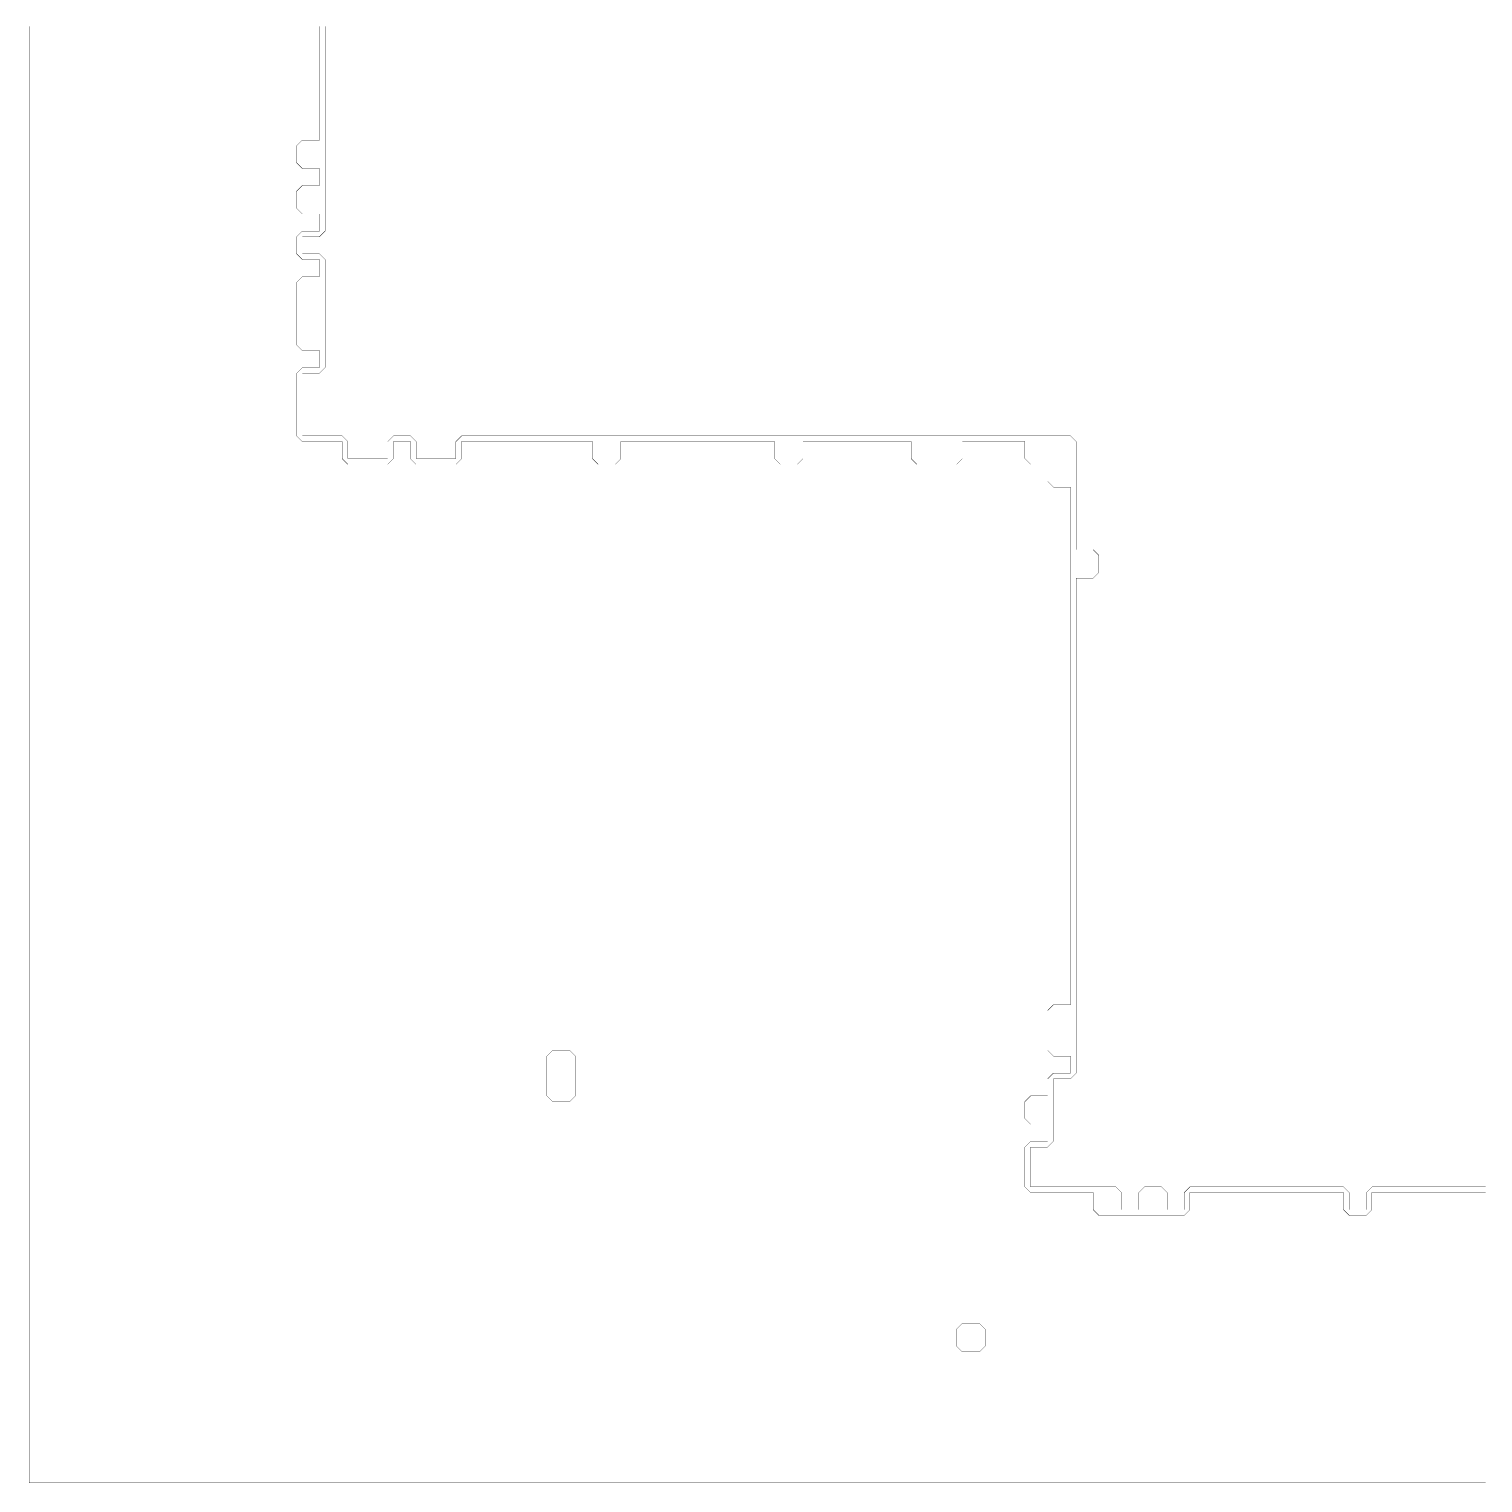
# Model space of a CAD drawing. Header units: metres. Extents: x 0 to 4990, y -4990 to 0.
# Drawn here: x 0 to 2495, y -4990 to -2495 of the extents above; entities that cross this region are included whole.
import ezdxf

# ---------------------------------------------------------------- set-up
doc = ezdxf.new("R2010")
doc.units = ezdxf.units.M
doc.layers.add('conductor', color=1, linetype='Continuous')
doc.layers.add('substrate', color=5, linetype='Continuous')

msp = doc.modelspace()

# ---------------------------------------------------------------- linework, layer by layer
at = {"layer": 'conductor', "const_width": 0.5}
msp.add_lwpolyline([(507.8125, -2490.234375), (507.8125, -2500), (507.8125, -2509.765625), (507.8125, -2519.53125), (507.8125, -2529.296875), (507.8125, -2539.0625), (507.8125, -2548.828125), (507.8125, -2558.59375), (507.8125, -2568.359375), (507.8125, -2578.125), (507.8125, -2587.890625), (507.8125, -2597.65625), (507.8125, -2607.421875), (507.8125, -2617.1875), (507.8125, -2626.953125), (507.8125, -2636.71875), (507.8125, -2646.484375), (507.8125, -2656.25), (507.8125, -2666.015625), (507.8125, -2675.78125), (507.8125, -2685.546875), (507.8125, -2695.3125), (507.8125, -2705.078125), (507.8125, -2714.84375), (507.8125, -2724.609375), (507.8125, -2734.375), (507.8125, -2744.140625), (507.8125, -2753.90625), (507.8125, -2763.671875), (507.8125, -2773.4375), (507.8125, -2783.203125), (507.8125, -2792.96875), (507.8125, -2802.734375), (507.8125, -2812.5), (507.8125, -2822.265625), (507.8125, -2832.03125), (507.8125, -2841.796875), (498.046875, -2851.5625), (488.28125, -2851.5625), (478.515625, -2851.5625), (468.75, -2851.5625), (468.75, -2861.328125), (468.75, -2871.09375), (468.75, -2880.859375), (478.515625, -2880.859375), (488.28125, -2880.859375), (498.046875, -2880.859375), (507.8125, -2890.625), (507.8125, -2900.390625), (507.8125, -2910.15625), (507.8125, -2919.921875), (507.8125, -2929.6875), (507.8125, -2939.453125), (507.8125, -2949.21875), (507.8125, -2958.984375), (507.8125, -2968.75), (507.8125, -2978.515625), (507.8125, -2988.28125), (507.8125, -2998.046875), (507.8125, -3007.8125), (507.8125, -3017.578125), (507.8125, -3027.34375), (507.8125, -3037.109375), (507.8125, -3046.875), (507.8125, -3056.640625), (507.8125, -3066.40625), (507.8125, -3076.171875), (498.046875, -3085.9375), (488.28125, -3085.9375), (478.515625, -3085.9375), (468.75, -3085.9375), (468.75, -3095.703125), (468.75, -3105.46875), (468.75, -3115.234375), (468.75, -3125), (468.75, -3134.765625), (468.75, -3144.53125), (468.75, -3154.296875), (468.75, -3164.0625), (468.75, -3173.828125), (468.75, -3183.59375), (468.75, -3193.359375), (478.515625, -3193.359375), (488.28125, -3193.359375), (498.046875, -3193.359375), (507.8125, -3193.359375), (517.578125, -3193.359375), (527.34375, -3193.359375), (537.109375, -3193.359375), (546.875, -3203.125), (546.875, -3212.890625), (546.875, -3222.65625), (546.875, -3232.421875), (556.640625, -3232.421875), (566.40625, -3232.421875), (576.171875, -3232.421875), (585.9375, -3232.421875), (595.703125, -3232.421875), (605.46875, -3232.421875), (615.234375, -3232.421875), (615.234375, -3222.65625), (615.234375, -3212.890625), (615.234375, -3203.125), (625, -3193.359375), (634.765625, -3193.359375), (644.53125, -3193.359375), (654.296875, -3193.359375), (664.0625, -3203.125), (664.0625, -3212.890625), (664.0625, -3222.65625), (664.0625, -3232.421875), (673.828125, -3232.421875), (683.59375, -3232.421875), (693.359375, -3232.421875), (703.125, -3232.421875), (712.890625, -3232.421875), (722.65625, -3232.421875), (732.421875, -3232.421875), (732.421875, -3222.65625), (732.421875, -3212.890625), (732.421875, -3203.125), (742.1875, -3193.359375), (751.953125, -3193.359375), (761.71875, -3193.359375), (771.484375, -3193.359375), (781.25, -3193.359375), (791.015625, -3193.359375), (800.78125, -3193.359375), (810.546875, -3193.359375), (820.3125, -3193.359375), (830.078125, -3193.359375), (839.84375, -3193.359375), (849.609375, -3193.359375), (859.375, -3193.359375), (869.140625, -3193.359375), (878.90625, -3193.359375), (888.671875, -3193.359375), (898.4375, -3193.359375), (908.203125, -3193.359375), (917.96875, -3193.359375), (927.734375, -3193.359375), (937.5, -3193.359375), (947.265625, -3193.359375), (957.03125, -3193.359375), (966.796875, -3193.359375), (976.5625, -3193.359375), (986.328125, -3193.359375), (996.09375, -3193.359375), (1005.859375, -3193.359375), (1015.625, -3193.359375), (1025.390625, -3193.359375), (1035.15625, -3193.359375), (1044.921875, -3193.359375), (1054.6875, -3193.359375), (1064.453125, -3193.359375), (1074.21875, -3193.359375), (1083.984375, -3193.359375), (1093.75, -3193.359375), (1103.515625, -3193.359375), (1113.28125, -3193.359375), (1123.046875, -3193.359375), (1132.8125, -3193.359375), (1142.578125, -3193.359375), (1152.34375, -3193.359375), (1162.109375, -3193.359375), (1171.875, -3193.359375), (1181.640625, -3193.359375), (1191.40625, -3193.359375), (1201.171875, -3193.359375), (1210.9375, -3193.359375), (1220.703125, -3193.359375), (1230.46875, -3193.359375), (1240.234375, -3193.359375), (1250, -3193.359375), (1259.765625, -3193.359375), (1269.53125, -3193.359375), (1279.296875, -3193.359375), (1289.0625, -3193.359375), (1298.828125, -3193.359375), (1308.59375, -3193.359375), (1318.359375, -3193.359375), (1328.125, -3193.359375), (1337.890625, -3193.359375), (1347.65625, -3193.359375), (1357.421875, -3193.359375), (1367.1875, -3193.359375), (1376.953125, -3193.359375), (1386.71875, -3193.359375), (1396.484375, -3193.359375), (1406.25, -3193.359375), (1416.015625, -3193.359375), (1425.78125, -3193.359375), (1435.546875, -3193.359375), (1445.3125, -3193.359375), (1455.078125, -3193.359375), (1464.84375, -3193.359375), (1474.609375, -3193.359375), (1484.375, -3193.359375), (1494.140625, -3193.359375), (1503.90625, -3193.359375), (1513.671875, -3193.359375), (1523.4375, -3193.359375), (1533.203125, -3193.359375), (1542.96875, -3193.359375), (1552.734375, -3193.359375), (1562.5, -3193.359375), (1572.265625, -3193.359375), (1582.03125, -3193.359375), (1591.796875, -3193.359375), (1601.5625, -3193.359375), (1611.328125, -3193.359375), (1621.09375, -3193.359375), (1630.859375, -3193.359375), (1640.625, -3193.359375), (1650.390625, -3193.359375), (1660.15625, -3193.359375), (1669.921875, -3193.359375), (1679.6875, -3193.359375), (1689.453125, -3193.359375), (1699.21875, -3193.359375), (1708.984375, -3193.359375), (1718.75, -3193.359375), (1728.515625, -3193.359375), (1738.28125, -3193.359375), (1748.046875, -3193.359375), (1757.8125, -3193.359375), (1767.578125, -3193.359375), (1777.34375, -3193.359375), (1787.109375, -3193.359375), (1796.875, -3203.125), (1796.875, -3212.890625), (1796.875, -3222.65625), (1796.875, -3232.421875), (1796.875, -3242.1875), (1796.875, -3251.953125), (1796.875, -3261.71875), (1796.875, -3271.484375), (1796.875, -3281.25), (1796.875, -3291.015625), (1796.875, -3300.78125), (1796.875, -3310.546875), (1796.875, -3320.3125), (1796.875, -3330.078125), (1796.875, -3339.84375), (1796.875, -3349.609375), (1796.875, -3359.375), (1796.875, -3369.140625), (1796.875, -3378.90625), (1796.875, -3388.671875), (1806.640625, -3388.671875), (1816.40625, -3388.671875), (1826.171875, -3388.671875), (1835.9375, -3398.4375), (1835.9375, -3408.203125), (1835.9375, -3417.96875), (1835.9375, -3427.734375), (1826.171875, -3437.5), (1816.40625, -3437.5), (1806.640625, -3437.5), (1796.875, -3437.5), (1796.875, -3447.265625), (1796.875, -3457.03125), (1796.875, -3466.796875), (1796.875, -3476.5625), (1796.875, -3486.328125), (1796.875, -3496.09375), (1796.875, -3505.859375), (1796.875, -3515.625), (1796.875, -3525.390625), (1796.875, -3535.15625), (1796.875, -3544.921875), (1796.875, -3554.6875), (1796.875, -3564.453125), (1796.875, -3574.21875), (1796.875, -3583.984375), (1796.875, -3593.75), (1796.875, -3603.515625), (1796.875, -3613.28125), (1796.875, -3623.046875), (1796.875, -3632.8125), (1796.875, -3642.578125), (1796.875, -3652.34375), (1796.875, -3662.109375), (1796.875, -3671.875), (1796.875, -3681.640625), (1796.875, -3691.40625), (1796.875, -3701.171875), (1796.875, -3710.9375), (1796.875, -3720.703125), (1796.875, -3730.46875), (1796.875, -3740.234375), (1796.875, -3750), (1796.875, -3759.765625), (1796.875, -3769.53125), (1796.875, -3779.296875), (1796.875, -3789.0625), (1796.875, -3798.828125), (1796.875, -3808.59375), (1796.875, -3818.359375), (1796.875, -3828.125), (1796.875, -3837.890625), (1796.875, -3847.65625), (1796.875, -3857.421875), (1796.875, -3867.1875), (1796.875, -3876.953125), (1796.875, -3886.71875), (1796.875, -3896.484375), (1796.875, -3906.25), (1796.875, -3916.015625), (1796.875, -3925.78125), (1796.875, -3935.546875), (1796.875, -3945.3125), (1796.875, -3955.078125), (1796.875, -3964.84375), (1796.875, -3974.609375), (1796.875, -3984.375), (1796.875, -3994.140625), (1796.875, -4003.90625), (1796.875, -4013.671875), (1796.875, -4023.4375), (1796.875, -4033.203125), (1796.875, -4042.96875), (1796.875, -4052.734375), (1796.875, -4062.5), (1796.875, -4072.265625), (1796.875, -4082.03125), (1796.875, -4091.796875), (1796.875, -4101.5625), (1796.875, -4111.328125), (1796.875, -4121.09375), (1796.875, -4130.859375), (1796.875, -4140.625), (1796.875, -4150.390625), (1796.875, -4160.15625), (1796.875, -4169.921875), (1796.875, -4179.6875), (1796.875, -4189.453125), (1796.875, -4199.21875), (1796.875, -4208.984375), (1796.875, -4218.75), (1796.875, -4228.515625), (1796.875, -4238.28125), (1796.875, -4248.046875), (1796.875, -4257.8125), (1796.875, -4267.578125), (1796.875, -4277.34375), (1796.875, -4287.109375), (1787.109375, -4296.875), (1777.34375, -4296.875), (1767.578125, -4296.875), (1757.8125, -4296.875), (1757.8125, -4306.640625), (1757.8125, -4316.40625), (1757.8125, -4326.171875), (1757.8125, -4335.9375), (1757.8125, -4345.703125), (1757.8125, -4355.46875), (1757.8125, -4365.234375), (1757.8125, -4375), (1757.8125, -4384.765625), (1757.8125, -4394.53125), (1757.8125, -4404.296875), (1748.046875, -4414.0625), (1738.28125, -4414.0625), (1728.515625, -4414.0625), (1718.75, -4414.0625), (1718.75, -4423.828125), (1718.75, -4433.59375), (1718.75, -4443.359375), (1718.75, -4453.125), (1718.75, -4462.890625), (1718.75, -4472.65625), (1718.75, -4482.421875), (1728.515625, -4482.421875), (1738.28125, -4482.421875), (1748.046875, -4482.421875), (1757.8125, -4482.421875), (1767.578125, -4482.421875), (1777.34375, -4482.421875), (1787.109375, -4482.421875), (1796.875, -4482.421875), (1806.640625, -4482.421875), (1816.40625, -4482.421875), (1826.171875, -4482.421875), (1835.9375, -4482.421875), (1845.703125, -4482.421875), (1855.46875, -4482.421875), (1865.234375, -4482.421875), (1875, -4492.1875), (1875, -4501.953125), (1875, -4511.71875), (1875, -4521.484375), (1884.765625, -4521.484375), (1894.53125, -4521.484375), (1904.296875, -4521.484375), (1904.296875, -4511.71875), (1904.296875, -4501.953125), (1904.296875, -4492.1875), (1914.0625, -4482.421875), (1923.828125, -4482.421875), (1933.59375, -4482.421875), (1943.359375, -4482.421875), (1953.125, -4492.1875), (1953.125, -4501.953125), (1953.125, -4511.71875), (1953.125, -4521.484375), (1962.890625, -4521.484375), (1972.65625, -4521.484375), (1982.421875, -4521.484375), (1982.421875, -4511.71875), (1982.421875, -4501.953125), (1982.421875, -4492.1875), (1992.1875, -4482.421875), (2001.953125, -4482.421875), (2011.71875, -4482.421875), (2021.484375, -4482.421875), (2031.25, -4482.421875), (2041.015625, -4482.421875), (2050.78125, -4482.421875), (2060.546875, -4482.421875), (2070.3125, -4482.421875), (2080.078125, -4482.421875), (2089.84375, -4482.421875), (2099.609375, -4482.421875), (2109.375, -4482.421875), (2119.140625, -4482.421875), (2128.90625, -4482.421875), (2138.671875, -4482.421875), (2148.4375, -4482.421875), (2158.203125, -4482.421875), (2167.96875, -4482.421875), (2177.734375, -4482.421875), (2187.5, -4482.421875), (2197.265625, -4482.421875), (2207.03125, -4482.421875), (2216.796875, -4482.421875), (2226.5625, -4482.421875), (2236.328125, -4482.421875), (2246.09375, -4482.421875), (2255.859375, -4482.421875), (2265.625, -4492.1875), (2265.625, -4501.953125), (2265.625, -4511.71875), (2265.625, -4521.484375), (2275.390625, -4521.484375), (2285.15625, -4521.484375), (2294.921875, -4521.484375), (2294.921875, -4511.71875), (2294.921875, -4501.953125), (2294.921875, -4492.1875), (2304.6875, -4482.421875), (2314.453125, -4482.421875), (2324.21875, -4482.421875), (2333.984375, -4482.421875), (2343.75, -4482.421875), (2353.515625, -4482.421875), (2363.28125, -4482.421875), (2373.046875, -4482.421875), (2382.8125, -4482.421875), (2392.578125, -4482.421875), (2402.34375, -4482.421875), (2412.109375, -4482.421875), (2421.875, -4482.421875), (2431.640625, -4482.421875), (2441.40625, -4482.421875), (2451.171875, -4482.421875), (2460.9375, -4482.421875), (2470.703125, -4482.421875), (2480.46875, -4482.421875), (2490.234375, -4482.421875), (2500, -4482.421875)], dxfattribs=at)
at = {"layer": 'substrate', "const_width": 0.5}
for points in [[(0, -2490.234375), (0, -2500), (0, -2509.765625), (0, -2519.53125), (0, -2529.296875), (0, -2539.0625), (0, -2548.828125), (0, -2558.59375), (0, -2568.359375), (0, -2578.125), (0, -2587.890625), (0, -2597.65625), (0, -2607.421875), (0, -2617.1875), (0, -2626.953125), (0, -2636.71875), (0, -2646.484375), (0, -2656.25), (0, -2666.015625), (0, -2675.78125), (0, -2685.546875), (0, -2695.3125), (0, -2705.078125), (0, -2714.84375), (0, -2724.609375), (0, -2734.375), (0, -2744.140625), (0, -2753.90625), (0, -2763.671875), (0, -2773.4375), (0, -2783.203125), (0, -2792.96875), (0, -2802.734375), (0, -2812.5), (0, -2822.265625), (0, -2832.03125), (0, -2841.796875), (0, -2851.5625), (0, -2861.328125), (0, -2871.09375), (0, -2880.859375), (0, -2890.625), (0, -2900.390625), (0, -2910.15625), (0, -2919.921875), (0, -2929.6875), (0, -2939.453125), (0, -2949.21875), (0, -2958.984375), (0, -2968.75), (0, -2978.515625), (0, -2988.28125), (0, -2998.046875), (0, -3007.8125), (0, -3017.578125), (0, -3027.34375), (0, -3037.109375), (0, -3046.875), (0, -3056.640625), (0, -3066.40625), (0, -3076.171875), (0, -3085.9375), (0, -3095.703125), (0, -3105.46875), (0, -3115.234375), (0, -3125), (0, -3134.765625), (0, -3144.53125), (0, -3154.296875), (0, -3164.0625), (0, -3173.828125), (0, -3183.59375), (0, -3193.359375), (0, -3203.125), (0, -3212.890625), (0, -3222.65625), (0, -3232.421875), (0, -3242.1875), (0, -3251.953125), (0, -3261.71875), (0, -3271.484375), (0, -3281.25), (0, -3291.015625), (0, -3300.78125), (0, -3310.546875), (0, -3320.3125), (0, -3330.078125), (0, -3339.84375), (0, -3349.609375), (0, -3359.375), (0, -3369.140625), (0, -3378.90625), (0, -3388.671875), (0, -3398.4375), (0, -3408.203125), (0, -3417.96875), (0, -3427.734375), (0, -3437.5), (0, -3447.265625), (0, -3457.03125), (0, -3466.796875), (0, -3476.5625), (0, -3486.328125), (0, -3496.09375), (0, -3505.859375), (0, -3515.625), (0, -3525.390625), (0, -3535.15625), (0, -3544.921875), (0, -3554.6875), (0, -3564.453125), (0, -3574.21875), (0, -3583.984375), (0, -3593.75), (0, -3603.515625), (0, -3613.28125), (0, -3623.046875), (0, -3632.8125), (0, -3642.578125), (0, -3652.34375), (0, -3662.109375), (0, -3671.875), (0, -3681.640625), (0, -3691.40625), (0, -3701.171875), (0, -3710.9375), (0, -3720.703125), (0, -3730.46875), (0, -3740.234375), (0, -3750), (0, -3759.765625), (0, -3769.53125), (0, -3779.296875), (0, -3789.0625), (0, -3798.828125), (0, -3808.59375), (0, -3818.359375), (0, -3828.125), (0, -3837.890625), (0, -3847.65625), (0, -3857.421875), (0, -3867.1875), (0, -3876.953125), (0, -3886.71875), (0, -3896.484375), (0, -3906.25), (0, -3916.015625), (0, -3925.78125), (0, -3935.546875), (0, -3945.3125), (0, -3955.078125), (0, -3964.84375), (0, -3974.609375), (0, -3984.375), (0, -3994.140625), (0, -4003.90625), (0, -4013.671875), (0, -4023.4375), (0, -4033.203125), (0, -4042.96875), (0, -4052.734375), (0, -4062.5), (0, -4072.265625), (0, -4082.03125), (0, -4091.796875), (0, -4101.5625), (0, -4111.328125), (0, -4121.09375), (0, -4130.859375), (0, -4140.625), (0, -4150.390625), (0, -4160.15625), (0, -4169.921875), (0, -4179.6875), (0, -4189.453125), (0, -4199.21875), (0, -4208.984375), (0, -4218.75), (0, -4228.515625), (0, -4238.28125), (0, -4248.046875), (0, -4257.8125), (0, -4267.578125), (0, -4277.34375), (0, -4287.109375), (0, -4296.875), (0, -4306.640625), (0, -4316.40625), (0, -4326.171875), (0, -4335.9375), (0, -4345.703125), (0, -4355.46875), (0, -4365.234375), (0, -4375), (0, -4384.765625), (0, -4394.53125), (0, -4404.296875), (0, -4414.0625), (0, -4423.828125), (0, -4433.59375), (0, -4443.359375), (0, -4453.125), (0, -4462.890625), (0, -4472.65625), (0, -4482.421875), (0, -4492.1875), (0, -4501.953125), (0, -4511.71875), (0, -4521.484375), (0, -4531.25), (0, -4541.015625), (0, -4550.78125), (0, -4560.546875), (0, -4570.3125), (0, -4580.078125), (0, -4589.84375), (0, -4599.609375), (0, -4609.375), (0, -4619.140625), (0, -4628.90625), (0, -4638.671875), (0, -4648.4375), (0, -4658.203125), (0, -4667.96875), (0, -4677.734375), (0, -4687.5), (0, -4697.265625), (0, -4707.03125), (0, -4716.796875), (0, -4726.5625), (0, -4736.328125), (0, -4746.09375), (0, -4755.859375), (0, -4765.625), (0, -4775.390625), (0, -4785.15625), (0, -4794.921875), (0, -4804.6875), (0, -4814.453125), (0, -4824.21875), (0, -4833.984375), (0, -4843.75), (0, -4853.515625), (0, -4863.28125), (0, -4873.046875), (0, -4882.8125), (0, -4892.578125), (0, -4902.34375), (0, -4912.109375), (0, -4921.875), (0, -4931.640625), (0, -4941.40625), (0, -4951.171875), (0, -4960.9375), (0, -4970.703125), (0, -4980.46875), (0, -4990.234375), (9.765625, -4990.234375), (19.53125, -4990.234375), (29.296875, -4990.234375), (39.0625, -4990.234375), (48.828125, -4990.234375), (58.59375, -4990.234375), (68.359375, -4990.234375), (78.125, -4990.234375), (87.890625, -4990.234375), (97.65625, -4990.234375), (107.421875, -4990.234375), (117.1875, -4990.234375), (126.953125, -4990.234375), (136.71875, -4990.234375), (146.484375, -4990.234375), (156.25, -4990.234375), (166.015625, -4990.234375), (175.78125, -4990.234375), (185.546875, -4990.234375), (195.3125, -4990.234375), (205.078125, -4990.234375), (214.84375, -4990.234375), (224.609375, -4990.234375), (234.375, -4990.234375), (244.140625, -4990.234375), (253.90625, -4990.234375), (263.671875, -4990.234375), (273.4375, -4990.234375), (283.203125, -4990.234375), (292.96875, -4990.234375), (302.734375, -4990.234375), (312.5, -4990.234375), (322.265625, -4990.234375), (332.03125, -4990.234375), (341.796875, -4990.234375), (351.5625, -4990.234375), (361.328125, -4990.234375), (371.09375, -4990.234375), (380.859375, -4990.234375), (390.625, -4990.234375), (400.390625, -4990.234375), (410.15625, -4990.234375), (419.921875, -4990.234375), (429.6875, -4990.234375), (439.453125, -4990.234375), (449.21875, -4990.234375), (458.984375, -4990.234375), (468.75, -4990.234375), (478.515625, -4990.234375), (488.28125, -4990.234375), (498.046875, -4990.234375), (507.8125, -4990.234375), (517.578125, -4990.234375), (527.34375, -4990.234375), (537.109375, -4990.234375), (546.875, -4990.234375), (556.640625, -4990.234375), (566.40625, -4990.234375), (576.171875, -4990.234375), (585.9375, -4990.234375), (595.703125, -4990.234375), (605.46875, -4990.234375), (615.234375, -4990.234375), (625, -4990.234375), (634.765625, -4990.234375), (644.53125, -4990.234375), (654.296875, -4990.234375), (664.0625, -4990.234375), (673.828125, -4990.234375), (683.59375, -4990.234375), (693.359375, -4990.234375), (703.125, -4990.234375), (712.890625, -4990.234375), (722.65625, -4990.234375), (732.421875, -4990.234375), (742.1875, -4990.234375), (751.953125, -4990.234375), (761.71875, -4990.234375), (771.484375, -4990.234375), (781.25, -4990.234375), (791.015625, -4990.234375), (800.78125, -4990.234375), (810.546875, -4990.234375), (820.3125, -4990.234375), (830.078125, -4990.234375), (839.84375, -4990.234375), (849.609375, -4990.234375), (859.375, -4990.234375), (869.140625, -4990.234375), (878.90625, -4990.234375), (888.671875, -4990.234375), (898.4375, -4990.234375), (908.203125, -4990.234375), (917.96875, -4990.234375), (927.734375, -4990.234375), (937.5, -4990.234375), (947.265625, -4990.234375), (957.03125, -4990.234375), (966.796875, -4990.234375), (976.5625, -4990.234375), (986.328125, -4990.234375), (996.09375, -4990.234375), (1005.859375, -4990.234375), (1015.625, -4990.234375), (1025.390625, -4990.234375), (1035.15625, -4990.234375), (1044.921875, -4990.234375), (1054.6875, -4990.234375), (1064.453125, -4990.234375), (1074.21875, -4990.234375), (1083.984375, -4990.234375), (1093.75, -4990.234375), (1103.515625, -4990.234375), (1113.28125, -4990.234375), (1123.046875, -4990.234375), (1132.8125, -4990.234375), (1142.578125, -4990.234375), (1152.34375, -4990.234375), (1162.109375, -4990.234375), (1171.875, -4990.234375), (1181.640625, -4990.234375), (1191.40625, -4990.234375), (1201.171875, -4990.234375), (1210.9375, -4990.234375), (1220.703125, -4990.234375), (1230.46875, -4990.234375), (1240.234375, -4990.234375), (1250, -4990.234375), (1259.765625, -4990.234375), (1269.53125, -4990.234375), (1279.296875, -4990.234375), (1289.0625, -4990.234375), (1298.828125, -4990.234375), (1308.59375, -4990.234375), (1318.359375, -4990.234375), (1328.125, -4990.234375), (1337.890625, -4990.234375), (1347.65625, -4990.234375), (1357.421875, -4990.234375), (1367.1875, -4990.234375), (1376.953125, -4990.234375), (1386.71875, -4990.234375), (1396.484375, -4990.234375), (1406.25, -4990.234375), (1416.015625, -4990.234375), (1425.78125, -4990.234375), (1435.546875, -4990.234375), (1445.3125, -4990.234375), (1455.078125, -4990.234375), (1464.84375, -4990.234375), (1474.609375, -4990.234375), (1484.375, -4990.234375), (1494.140625, -4990.234375), (1503.90625, -4990.234375), (1513.671875, -4990.234375), (1523.4375, -4990.234375), (1533.203125, -4990.234375), (1542.96875, -4990.234375), (1552.734375, -4990.234375), (1562.5, -4990.234375), (1572.265625, -4990.234375), (1582.03125, -4990.234375), (1591.796875, -4990.234375), (1601.5625, -4990.234375), (1611.328125, -4990.234375), (1621.09375, -4990.234375), (1630.859375, -4990.234375), (1640.625, -4990.234375), (1650.390625, -4990.234375), (1660.15625, -4990.234375), (1669.921875, -4990.234375), (1679.6875, -4990.234375), (1689.453125, -4990.234375), (1699.21875, -4990.234375), (1708.984375, -4990.234375), (1718.75, -4990.234375), (1728.515625, -4990.234375), (1738.28125, -4990.234375), (1748.046875, -4990.234375), (1757.8125, -4990.234375), (1767.578125, -4990.234375), (1777.34375, -4990.234375), (1787.109375, -4990.234375), (1796.875, -4990.234375), (1806.640625, -4990.234375), (1816.40625, -4990.234375), (1826.171875, -4990.234375), (1835.9375, -4990.234375), (1845.703125, -4990.234375), (1855.46875, -4990.234375), (1865.234375, -4990.234375), (1875, -4990.234375), (1884.765625, -4990.234375), (1894.53125, -4990.234375), (1904.296875, -4990.234375), (1914.0625, -4990.234375), (1923.828125, -4990.234375), (1933.59375, -4990.234375), (1943.359375, -4990.234375), (1953.125, -4990.234375), (1962.890625, -4990.234375), (1972.65625, -4990.234375), (1982.421875, -4990.234375), (1992.1875, -4990.234375), (2001.953125, -4990.234375), (2011.71875, -4990.234375), (2021.484375, -4990.234375), (2031.25, -4990.234375), (2041.015625, -4990.234375), (2050.78125, -4990.234375), (2060.546875, -4990.234375), (2070.3125, -4990.234375), (2080.078125, -4990.234375), (2089.84375, -4990.234375), (2099.609375, -4990.234375), (2109.375, -4990.234375), (2119.140625, -4990.234375), (2128.90625, -4990.234375), (2138.671875, -4990.234375), (2148.4375, -4990.234375), (2158.203125, -4990.234375), (2167.96875, -4990.234375), (2177.734375, -4990.234375), (2187.5, -4990.234375), (2197.265625, -4990.234375), (2207.03125, -4990.234375), (2216.796875, -4990.234375), (2226.5625, -4990.234375), (2236.328125, -4990.234375), (2246.09375, -4990.234375), (2255.859375, -4990.234375), (2265.625, -4990.234375), (2275.390625, -4990.234375), (2285.15625, -4990.234375), (2294.921875, -4990.234375), (2304.6875, -4990.234375), (2314.453125, -4990.234375), (2324.21875, -4990.234375), (2333.984375, -4990.234375), (2343.75, -4990.234375), (2353.515625, -4990.234375), (2363.28125, -4990.234375), (2373.046875, -4990.234375), (2382.8125, -4990.234375), (2392.578125, -4990.234375), (2402.34375, -4990.234375), (2412.109375, -4990.234375), (2421.875, -4990.234375), (2431.640625, -4990.234375), (2441.40625, -4990.234375), (2451.171875, -4990.234375), (2460.9375, -4990.234375), (2470.703125, -4990.234375), (2480.46875, -4990.234375), (2490.234375, -4990.234375), (2500, -4990.234375)], [(2500, -4492.1875), (2490.234375, -4492.1875), (2480.46875, -4492.1875), (2470.703125, -4492.1875), (2460.9375, -4492.1875), (2451.171875, -4492.1875), (2441.40625, -4492.1875), (2431.640625, -4492.1875), (2421.875, -4492.1875), (2412.109375, -4492.1875), (2402.34375, -4492.1875), (2392.578125, -4492.1875), (2382.8125, -4492.1875), (2373.046875, -4492.1875), (2363.28125, -4492.1875), (2353.515625, -4492.1875), (2343.75, -4492.1875), (2333.984375, -4492.1875), (2324.21875, -4492.1875), (2314.453125, -4492.1875), (2304.6875, -4492.1875), (2304.6875, -4501.953125), (2304.6875, -4511.71875), (2304.6875, -4521.484375), (2294.921875, -4531.25), (2285.15625, -4531.25), (2275.390625, -4531.25), (2265.625, -4531.25), (2255.859375, -4521.484375), (2255.859375, -4511.71875), (2255.859375, -4501.953125), (2255.859375, -4492.1875), (2246.09375, -4492.1875), (2236.328125, -4492.1875), (2226.5625, -4492.1875), (2216.796875, -4492.1875), (2207.03125, -4492.1875), (2197.265625, -4492.1875), (2187.5, -4492.1875), (2177.734375, -4492.1875), (2167.96875, -4492.1875), (2158.203125, -4492.1875), (2148.4375, -4492.1875), (2138.671875, -4492.1875), (2128.90625, -4492.1875), (2119.140625, -4492.1875), (2109.375, -4492.1875), (2099.609375, -4492.1875), (2089.84375, -4492.1875), (2080.078125, -4492.1875), (2070.3125, -4492.1875), (2060.546875, -4492.1875), (2050.78125, -4492.1875), (2041.015625, -4492.1875), (2031.25, -4492.1875), (2021.484375, -4492.1875), (2011.71875, -4492.1875), (2001.953125, -4492.1875), (1992.1875, -4492.1875), (1992.1875, -4501.953125), (1992.1875, -4511.71875), (1992.1875, -4521.484375), (1982.421875, -4531.25), (1972.65625, -4531.25), (1962.890625, -4531.25), (1953.125, -4531.25), (1943.359375, -4531.25), (1933.59375, -4531.25), (1923.828125, -4531.25), (1914.0625, -4531.25), (1904.296875, -4531.25), (1894.53125, -4531.25), (1884.765625, -4531.25), (1875, -4531.25), (1865.234375, -4531.25), (1855.46875, -4531.25), (1845.703125, -4531.25), (1835.9375, -4531.25), (1826.171875, -4521.484375), (1826.171875, -4511.71875), (1826.171875, -4501.953125), (1826.171875, -4492.1875), (1816.40625, -4492.1875), (1806.640625, -4492.1875), (1796.875, -4492.1875), (1787.109375, -4492.1875), (1777.34375, -4492.1875), (1767.578125, -4492.1875), (1757.8125, -4492.1875), (1748.046875, -4492.1875), (1738.28125, -4492.1875), (1728.515625, -4492.1875), (1718.75, -4492.1875), (1708.984375, -4482.421875), (1708.984375, -4472.65625), (1708.984375, -4462.890625), (1708.984375, -4453.125), (1708.984375, -4443.359375), (1708.984375, -4433.59375), (1708.984375, -4423.828125), (1708.984375, -4414.0625), (1718.75, -4404.296875), (1728.515625, -4404.296875), (1738.28125, -4404.296875), (1748.046875, -4404.296875), (1748.046875, -4394.53125), (1748.046875, -4384.765625), (1748.046875, -4375), (1738.28125, -4375), (1728.515625, -4375), (1718.75, -4375), (1708.984375, -4365.234375), (1708.984375, -4355.46875), (1708.984375, -4345.703125), (1708.984375, -4335.9375), (1718.75, -4326.171875), (1728.515625, -4326.171875), (1738.28125, -4326.171875), (1748.046875, -4326.171875), (1748.046875, -4316.40625), (1748.046875, -4306.640625), (1748.046875, -4296.875), (1757.8125, -4287.109375), (1767.578125, -4287.109375), (1777.34375, -4287.109375), (1787.109375, -4287.109375), (1787.109375, -4277.34375), (1787.109375, -4267.578125), (1787.109375, -4257.8125), (1777.34375, -4257.8125), (1767.578125, -4257.8125), (1757.8125, -4257.8125), (1748.046875, -4248.046875), (1748.046875, -4238.28125), (1748.046875, -4228.515625), (1748.046875, -4218.75), (1748.046875, -4208.984375), (1748.046875, -4199.21875), (1748.046875, -4189.453125), (1748.046875, -4179.6875), (1757.8125, -4169.921875), (1767.578125, -4169.921875), (1777.34375, -4169.921875), (1787.109375, -4169.921875), (1787.109375, -4160.15625), (1787.109375, -4150.390625), (1787.109375, -4140.625), (1787.109375, -4130.859375), (1787.109375, -4121.09375), (1787.109375, -4111.328125), (1787.109375, -4101.5625), (1787.109375, -4091.796875), (1787.109375, -4082.03125), (1787.109375, -4072.265625), (1787.109375, -4062.5), (1787.109375, -4052.734375), (1787.109375, -4042.96875), (1787.109375, -4033.203125), (1787.109375, -4023.4375), (1787.109375, -4013.671875), (1787.109375, -4003.90625), (1787.109375, -3994.140625), (1787.109375, -3984.375), (1787.109375, -3974.609375), (1787.109375, -3964.84375), (1787.109375, -3955.078125), (1787.109375, -3945.3125), (1787.109375, -3935.546875), (1787.109375, -3925.78125), (1787.109375, -3916.015625), (1787.109375, -3906.25), (1787.109375, -3896.484375), (1787.109375, -3886.71875), (1787.109375, -3876.953125), (1787.109375, -3867.1875), (1787.109375, -3857.421875), (1787.109375, -3847.65625), (1787.109375, -3837.890625), (1787.109375, -3828.125), (1787.109375, -3818.359375), (1787.109375, -3808.59375), (1787.109375, -3798.828125), (1787.109375, -3789.0625), (1787.109375, -3779.296875), (1787.109375, -3769.53125), (1787.109375, -3759.765625), (1787.109375, -3750), (1787.109375, -3740.234375), (1787.109375, -3730.46875), (1787.109375, -3720.703125), (1787.109375, -3710.9375), (1787.109375, -3701.171875), (1787.109375, -3691.40625), (1787.109375, -3681.640625), (1787.109375, -3671.875), (1787.109375, -3662.109375), (1787.109375, -3652.34375), (1787.109375, -3642.578125), (1787.109375, -3632.8125), (1787.109375, -3623.046875), (1787.109375, -3613.28125), (1787.109375, -3603.515625), (1787.109375, -3593.75), (1787.109375, -3583.984375), (1787.109375, -3574.21875), (1787.109375, -3564.453125), (1787.109375, -3554.6875), (1787.109375, -3544.921875), (1787.109375, -3535.15625), (1787.109375, -3525.390625), (1787.109375, -3515.625), (1787.109375, -3505.859375), (1787.109375, -3496.09375), (1787.109375, -3486.328125), (1787.109375, -3476.5625), (1787.109375, -3466.796875), (1787.109375, -3457.03125), (1787.109375, -3447.265625), (1787.109375, -3437.5), (1787.109375, -3427.734375), (1787.109375, -3417.96875), (1787.109375, -3408.203125), (1787.109375, -3398.4375), (1787.109375, -3388.671875), (1787.109375, -3378.90625), (1787.109375, -3369.140625), (1787.109375, -3359.375), (1787.109375, -3349.609375), (1787.109375, -3339.84375), (1787.109375, -3330.078125), (1787.109375, -3320.3125), (1787.109375, -3310.546875), (1787.109375, -3300.78125), (1787.109375, -3291.015625), (1787.109375, -3281.25), (1777.34375, -3281.25), (1767.578125, -3281.25), (1757.8125, -3281.25), (1748.046875, -3271.484375), (1748.046875, -3261.71875), (1748.046875, -3251.953125), (1748.046875, -3242.1875), (1738.28125, -3242.1875), (1728.515625, -3242.1875), (1718.75, -3242.1875), (1708.984375, -3232.421875), (1708.984375, -3222.65625), (1708.984375, -3212.890625), (1708.984375, -3203.125), (1699.21875, -3203.125), (1689.453125, -3203.125), (1679.6875, -3203.125), (1669.921875, -3203.125), (1660.15625, -3203.125), (1650.390625, -3203.125), (1640.625, -3203.125), (1630.859375, -3203.125), (1621.09375, -3203.125), (1611.328125, -3203.125), (1601.5625, -3203.125), (1601.5625, -3212.890625), (1601.5625, -3222.65625), (1601.5625, -3232.421875), (1591.796875, -3242.1875), (1582.03125, -3242.1875), (1572.265625, -3242.1875), (1562.5, -3242.1875), (1552.734375, -3242.1875), (1542.96875, -3242.1875), (1533.203125, -3242.1875), (1523.4375, -3242.1875), (1513.671875, -3232.421875), (1513.671875, -3222.65625), (1513.671875, -3212.890625), (1513.671875, -3203.125), (1503.90625, -3203.125), (1494.140625, -3203.125), (1484.375, -3203.125), (1474.609375, -3203.125), (1464.84375, -3203.125), (1455.078125, -3203.125), (1445.3125, -3203.125), (1435.546875, -3203.125), (1425.78125, -3203.125), (1416.015625, -3203.125), (1406.25, -3203.125), (1396.484375, -3203.125), (1386.71875, -3203.125), (1376.953125, -3203.125), (1367.1875, -3203.125), (1357.421875, -3203.125), (1347.65625, -3203.125), (1337.890625, -3203.125), (1328.125, -3203.125), (1328.125, -3212.890625), (1328.125, -3222.65625), (1328.125, -3232.421875), (1318.359375, -3242.1875), (1308.59375, -3242.1875), (1298.828125, -3242.1875), (1289.0625, -3242.1875), (1279.296875, -3232.421875), (1279.296875, -3222.65625), (1279.296875, -3212.890625), (1279.296875, -3203.125), (1269.53125, -3203.125), (1259.765625, -3203.125), (1250, -3203.125), (1240.234375, -3203.125), (1230.46875, -3203.125), (1220.703125, -3203.125), (1210.9375, -3203.125), (1201.171875, -3203.125), (1191.40625, -3203.125), (1181.640625, -3203.125), (1171.875, -3203.125), (1162.109375, -3203.125), (1152.34375, -3203.125), (1142.578125, -3203.125), (1132.8125, -3203.125), (1123.046875, -3203.125), (1113.28125, -3203.125), (1103.515625, -3203.125), (1093.75, -3203.125), (1083.984375, -3203.125), (1074.21875, -3203.125), (1064.453125, -3203.125), (1054.6875, -3203.125), (1044.921875, -3203.125), (1035.15625, -3203.125), (1025.390625, -3203.125), (1015.625, -3203.125), (1015.625, -3212.890625), (1015.625, -3222.65625), (1015.625, -3232.421875), (1005.859375, -3242.1875), (996.09375, -3242.1875), (986.328125, -3242.1875), (976.5625, -3242.1875), (966.796875, -3232.421875), (966.796875, -3222.65625), (966.796875, -3212.890625), (966.796875, -3203.125), (957.03125, -3203.125), (947.265625, -3203.125), (937.5, -3203.125), (927.734375, -3203.125), (917.96875, -3203.125), (908.203125, -3203.125), (898.4375, -3203.125), (888.671875, -3203.125), (878.90625, -3203.125), (869.140625, -3203.125), (859.375, -3203.125), (849.609375, -3203.125), (839.84375, -3203.125), (830.078125, -3203.125), (820.3125, -3203.125), (810.546875, -3203.125), (800.78125, -3203.125), (791.015625, -3203.125), (781.25, -3203.125), (771.484375, -3203.125), (761.71875, -3203.125), (751.953125, -3203.125), (742.1875, -3203.125), (742.1875, -3212.890625), (742.1875, -3222.65625), (742.1875, -3232.421875), (732.421875, -3242.1875), (722.65625, -3242.1875), (712.890625, -3242.1875), (703.125, -3242.1875), (693.359375, -3242.1875), (683.59375, -3242.1875), (673.828125, -3242.1875), (664.0625, -3242.1875), (654.296875, -3232.421875), (654.296875, -3222.65625), (654.296875, -3212.890625), (654.296875, -3203.125), (644.53125, -3203.125), (634.765625, -3203.125), (625, -3203.125), (625, -3212.890625), (625, -3222.65625), (625, -3232.421875), (615.234375, -3242.1875), (605.46875, -3242.1875), (595.703125, -3242.1875), (585.9375, -3242.1875), (576.171875, -3242.1875), (566.40625, -3242.1875), (556.640625, -3242.1875), (546.875, -3242.1875), (537.109375, -3232.421875), (537.109375, -3222.65625), (537.109375, -3212.890625), (537.109375, -3203.125), (527.34375, -3203.125), (517.578125, -3203.125), (507.8125, -3203.125), (498.046875, -3203.125), (488.28125, -3203.125), (478.515625, -3203.125), (468.75, -3203.125), (458.984375, -3193.359375), (458.984375, -3183.59375), (458.984375, -3173.828125), (458.984375, -3164.0625), (458.984375, -3154.296875), (458.984375, -3144.53125), (458.984375, -3134.765625), (458.984375, -3125), (458.984375, -3115.234375), (458.984375, -3105.46875), (458.984375, -3095.703125), (458.984375, -3085.9375), (468.75, -3076.171875), (478.515625, -3076.171875), (488.28125, -3076.171875), (498.046875, -3076.171875), (498.046875, -3066.40625), (498.046875, -3056.640625), (498.046875, -3046.875), (488.28125, -3046.875), (478.515625, -3046.875), (468.75, -3046.875), (458.984375, -3037.109375), (458.984375, -3027.34375), (458.984375, -3017.578125), (458.984375, -3007.8125), (458.984375, -2998.046875), (458.984375, -2988.28125), (458.984375, -2978.515625), (458.984375, -2968.75), (458.984375, -2958.984375), (458.984375, -2949.21875), (458.984375, -2939.453125), (458.984375, -2929.6875), (468.75, -2919.921875), (478.515625, -2919.921875), (488.28125, -2919.921875), (498.046875, -2919.921875), (498.046875, -2910.15625), (498.046875, -2900.390625), (498.046875, -2890.625), (488.28125, -2890.625), (478.515625, -2890.625), (468.75, -2890.625), (458.984375, -2880.859375), (458.984375, -2871.09375), (458.984375, -2861.328125), (458.984375, -2851.5625), (468.75, -2841.796875), (478.515625, -2841.796875), (488.28125, -2841.796875), (498.046875, -2841.796875), (498.046875, -2832.03125), (498.046875, -2822.265625), (498.046875, -2812.5), (488.28125, -2812.5), (478.515625, -2812.5), (468.75, -2812.5), (458.984375, -2802.734375), (458.984375, -2792.96875), (458.984375, -2783.203125), (458.984375, -2773.4375), (468.75, -2763.671875), (478.515625, -2763.671875), (488.28125, -2763.671875), (498.046875, -2763.671875), (498.046875, -2753.90625), (498.046875, -2744.140625), (498.046875, -2734.375), (488.28125, -2734.375), (478.515625, -2734.375), (468.75, -2734.375), (458.984375, -2724.609375), (458.984375, -2714.84375), (458.984375, -2705.078125), (458.984375, -2695.3125), (468.75, -2685.546875), (478.515625, -2685.546875), (488.28125, -2685.546875), (498.046875, -2685.546875), (498.046875, -2675.78125), (498.046875, -2666.015625), (498.046875, -2656.25), (498.046875, -2646.484375), (498.046875, -2636.71875), (498.046875, -2626.953125), (498.046875, -2617.1875), (498.046875, -2607.421875), (498.046875, -2597.65625), (498.046875, -2587.890625), (498.046875, -2578.125), (498.046875, -2568.359375), (498.046875, -2558.59375), (498.046875, -2548.828125), (498.046875, -2539.0625), (498.046875, -2529.296875), (498.046875, -2519.53125), (498.046875, -2509.765625), (498.046875, -2500), (498.046875, -2490.234375)]]:
    msp.add_lwpolyline(points, dxfattribs=at)
for points in [[(888.671875, -4257.8125), (898.4375, -4248.046875), (908.203125, -4248.046875), (917.96875, -4248.046875), (927.734375, -4248.046875), (937.5, -4257.8125), (937.5, -4267.578125), (937.5, -4277.34375), (937.5, -4287.109375), (937.5, -4296.875), (937.5, -4306.640625), (937.5, -4316.40625), (937.5, -4326.171875), (927.734375, -4335.9375), (917.96875, -4335.9375), (908.203125, -4335.9375), (898.4375, -4335.9375), (888.671875, -4326.171875), (888.671875, -4316.40625), (888.671875, -4306.640625), (888.671875, -4296.875), (888.671875, -4287.109375), (888.671875, -4277.34375), (888.671875, -4267.578125)], [(1591.796875, -4726.5625), (1601.5625, -4716.796875), (1611.328125, -4716.796875), (1621.09375, -4716.796875), (1630.859375, -4716.796875), (1640.625, -4726.5625), (1640.625, -4736.328125), (1640.625, -4746.09375), (1640.625, -4755.859375), (1630.859375, -4765.625), (1621.09375, -4765.625), (1611.328125, -4765.625), (1601.5625, -4765.625), (1591.796875, -4755.859375), (1591.796875, -4746.09375), (1591.796875, -4736.328125)]]:
    msp.add_lwpolyline(points, close=True, dxfattribs=at)

doc.saveas('drawing.dxf')
